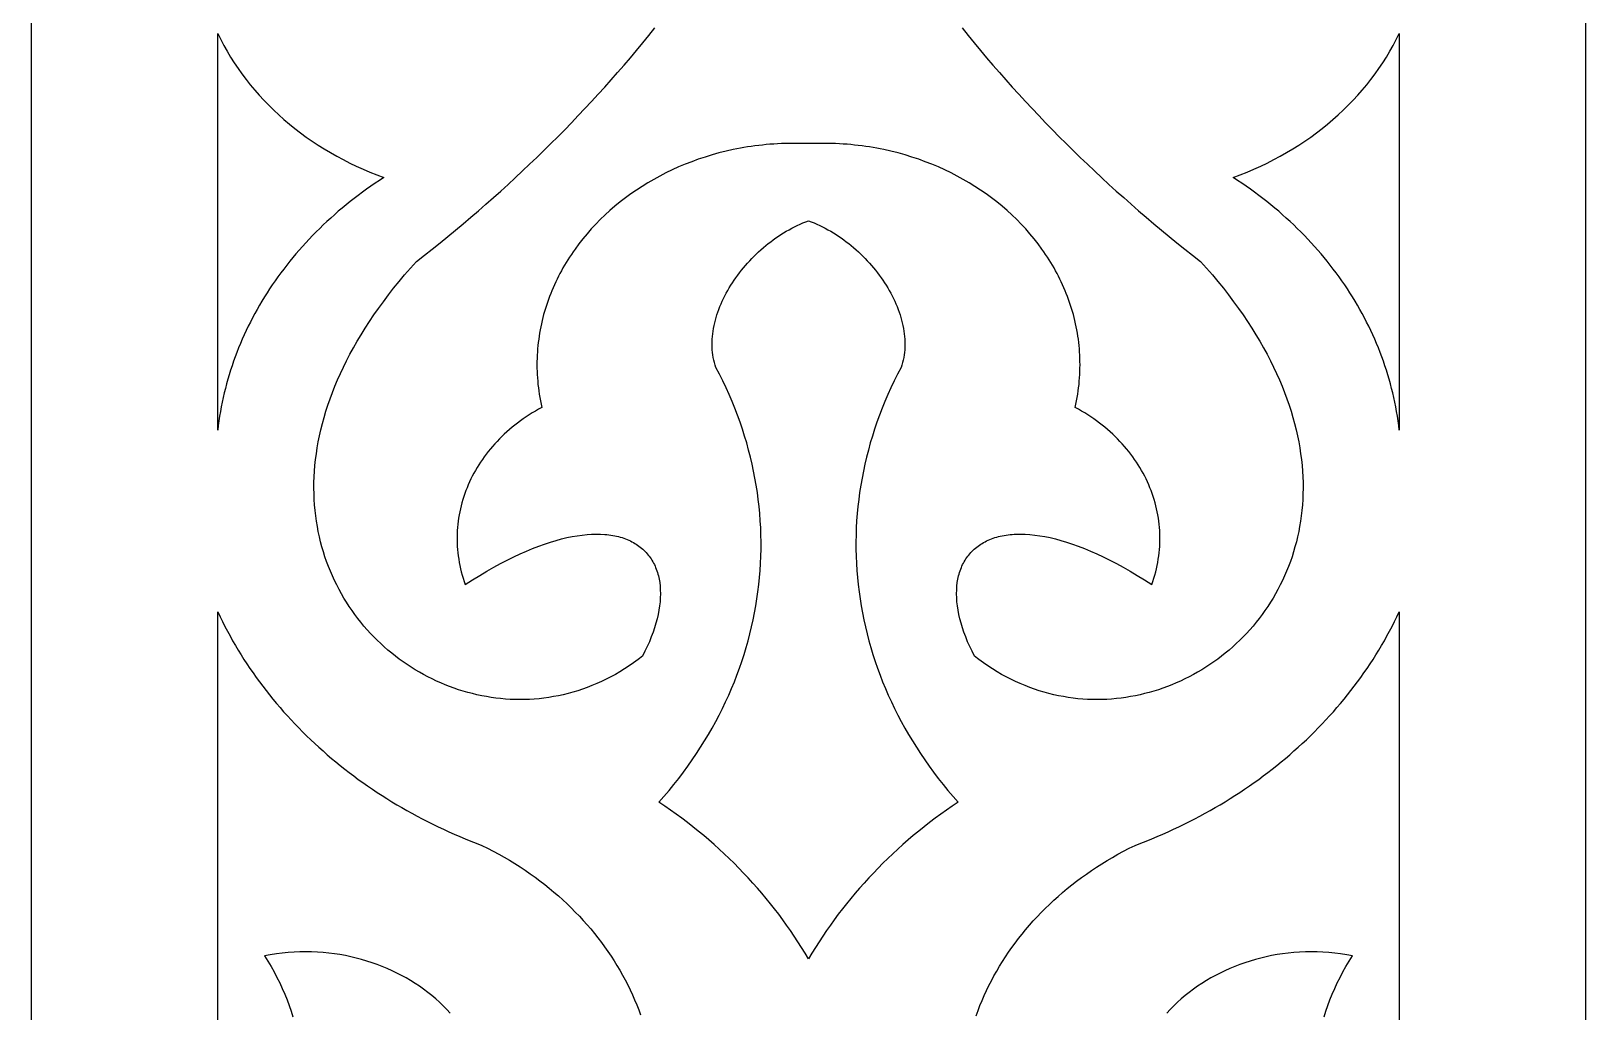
# Model space of a CAD drawing. Extents: x 2404 to 3052, y -2673 to -933.
# Drawn here: x 2801.7 to 3051.7, y -1396.5 to -1238.8 of the extents above; entities that cross this region are included whole.
import ezdxf

# ---------------------------------------------------------------- set-up
doc = ezdxf.new("R2010")
doc.units = 0
doc.layers.add('LAYER_1', color=18, linetype='CONTINUOUS')

msp = doc.modelspace()

# ---------------------------------------------------------------- linework, layer by layer
at = {"layer": 'LAYER_1'}
for points in [[(2801.7, -2653.09), (3051.7, -2653.09), (3051.7, -953.09), (2801.7, -953.09)], [(2831.7, -1239.12), (2832.18, -1240.09), (2832.68, -1241.05), (2833.21, -1242), (2833.77, -1242.93), (2834.36, -1243.85), (2834.97, -1244.76), (2835.6, -1245.65), (2836.26, -1246.53), (2836.94, -1247.39), (2837.65, -1248.24), (2838.38, -1249.07), (2839.13, -1249.88), (2839.91, -1250.68), (2840.7, -1251.46), (2841.52, -1252.23), (2842.36, -1252.98), (2843.23, -1253.71), (2844.11, -1254.42), (2845.01, -1255.12), (2845.93, -1255.79), (2846.88, -1256.45), (2847.84, -1257.09), (2848.82, -1257.7), (2849.82, -1258.3), (2850.84, -1258.88), (2851.87, -1259.43), (2852.92, -1259.97), (2853.99, -1260.48), (2855.08, -1260.97), (2856.18, -1261.44), (2857.3, -1261.89), (2858.43, -1262.31), (2857.72, -1262.77), (2857.02, -1263.23), (2856.33, -1263.71), (2855.65, -1264.19), (2854.97, -1264.67), (2854.3, -1265.17), (2853.64, -1265.67), (2852.99, -1266.18), (2852.35, -1266.69), (2851.72, -1267.21), (2851.09, -1267.74), (2850.48, -1268.28), (2849.87, -1268.82), (2849.27, -1269.37), (2848.68, -1269.92), (2848.1, -1270.48), (2847.53, -1271.05), (2846.96, -1271.62), (2846.41, -1272.2), (2845.86, -1272.78), (2845.33, -1273.37), (2844.8, -1273.96), (2844.28, -1274.56), (2843.77, -1275.17), (2843.28, -1275.78), (2842.79, -1276.4), (2842.31, -1277.02), (2841.84, -1277.65), (2841.38, -1278.28), (2840.92, -1278.92), (2840.48, -1279.56), (2840.05, -1280.2), (2839.63, -1280.86), (2839.22, -1281.51), (2838.82, -1282.17), (2838.42, -1282.84), (2838.04, -1283.51), (2837.67, -1284.18), (2837.31, -1284.86), (2836.95, -1285.54), (2836.61, -1286.23), (2836.28, -1286.92), (2835.96, -1287.61), (2835.65, -1288.31), (2835.35, -1289.01), (2835.06, -1289.71), (2834.78, -1290.42), (2834.51, -1291.13), (2834.25, -1291.85), (2834.01, -1292.57), (2833.77, -1293.29), (2833.54, -1294.01), (2833.33, -1294.74), (2833.13, -1295.47), (2832.93, -1296.21), (2832.75, -1296.94), (2832.58, -1297.68), (2832.42, -1298.42), (2832.27, -1299.17), (2832.13, -1299.92), (2832.01, -1300.66), (2831.89, -1301.42), (2831.79, -1302.17), (2831.7, -1302.92)], [(3021.69, -1302.92), (3021.6, -1302.17), (3021.5, -1301.42), (3021.38, -1300.66), (3021.26, -1299.92), (3021.12, -1299.17), (3020.97, -1298.42), (3020.81, -1297.68), (3020.64, -1296.94), (3020.46, -1296.21), (3020.26, -1295.47), (3020.06, -1294.74), (3019.85, -1294.01), (3019.62, -1293.29), (3019.38, -1292.57), (3019.14, -1291.85), (3018.88, -1291.13), (3018.61, -1290.42), (3018.33, -1289.71), (3018.04, -1289.01), (3017.74, -1288.31), (3017.43, -1287.61), (3017.11, -1286.92), (3016.78, -1286.23), (3016.44, -1285.54), (3016.08, -1284.86), (3015.72, -1284.18), (3015.35, -1283.51), (3014.97, -1282.84), (3014.58, -1282.17), (3014.17, -1281.51), (3013.76, -1280.86), (3013.34, -1280.2), (3012.91, -1279.56), (3012.47, -1278.92), (3012.01, -1278.28), (3011.55, -1277.65), (3011.08, -1277.02), (3010.6, -1276.4), (3010.11, -1275.78), (3009.62, -1275.17), (3009.11, -1274.56), (3008.59, -1273.96), (3008.06, -1273.37), (3007.53, -1272.78), (3006.98, -1272.2), (3006.43, -1271.62), (3005.87, -1271.05), (3005.29, -1270.48), (3004.71, -1269.92), (3004.12, -1269.37), (3003.52, -1268.82), (3002.92, -1268.28), (3002.3, -1267.74), (3001.67, -1267.21), (3001.04, -1266.69), (3000.4, -1266.18), (2999.75, -1265.67), (2999.09, -1265.17), (2998.42, -1264.67), (2997.74, -1264.19), (2997.06, -1263.71), (2996.37, -1263.23), (2995.67, -1262.77), (2994.96, -1262.31), (2996.09, -1261.89), (2997.21, -1261.44), (2998.31, -1260.97), (2999.4, -1260.48), (3000.47, -1259.97), (3001.52, -1259.43), (3002.55, -1258.88), (3003.57, -1258.3), (3004.57, -1257.7), (3005.55, -1257.09), (3006.51, -1256.45), (3007.46, -1255.79), (3008.38, -1255.12), (3009.28, -1254.42), (3010.17, -1253.71), (3011.03, -1252.98), (3011.87, -1252.23), (3012.69, -1251.46), (3013.48, -1250.68), (3014.26, -1249.88), (3015.01, -1249.07), (3015.74, -1248.24), (3016.45, -1247.39), (3017.13, -1246.53), (3017.79, -1245.65), (3018.42, -1244.76), (3019.03, -1243.85), (3019.62, -1242.93), (3020.18, -1242), (3020.71, -1241.05), (3021.21, -1240.09), (3021.69, -1239.12)], [(2926.7, -1269.25), (2927.15, -1269.42), (2927.61, -1269.61), (2928.06, -1269.8), (2928.51, -1270.01), (2928.95, -1270.22), (2929.4, -1270.45), (2929.83, -1270.69), (2930.27, -1270.94), (2930.7, -1271.19), (2931.12, -1271.46), (2931.54, -1271.74), (2931.96, -1272.02), (2932.37, -1272.32), (2932.77, -1272.62), (2933.17, -1272.93), (2933.57, -1273.25), (2933.95, -1273.58), (2934.34, -1273.91), (2934.71, -1274.25), (2935.08, -1274.6), (2935.44, -1274.95), (2935.8, -1275.32), (2936.14, -1275.68), (2936.49, -1276.06), (2936.82, -1276.44), (2937.14, -1276.82), (2937.46, -1277.21), (2937.77, -1277.61), (2938.07, -1278.01), (2938.36, -1278.41), (2938.64, -1278.82), (2938.92, -1279.23), (2939.18, -1279.64), (2939.43, -1280.06), (2939.68, -1280.49), (2939.91, -1280.91), (2940.14, -1281.34), (2940.35, -1281.77), (2940.56, -1282.2), (2940.75, -1282.63), (2940.93, -1283.06), (2941.1, -1283.5), (2941.26, -1283.94), (2941.41, -1284.37), (2941.54, -1284.81), (2941.67, -1285.25), (2941.78, -1285.69), (2941.88, -1286.12), (2941.96, -1286.56), (2942.03, -1287), (2942.09, -1287.43), (2942.14, -1287.86), (2942.17, -1288.3), (2942.19, -1288.73), (2942.2, -1289.15), (2942.19, -1289.58), (2942.16, -1290), (2942.13, -1290.42), (2942.07, -1290.84), (2942.01, -1291.25), (2941.92, -1291.66), (2941.82, -1292.06), (2941.71, -1292.46), (2941.58, -1292.86), (2941.01, -1293.94), (2940.47, -1295.02), (2939.95, -1296.11), (2939.46, -1297.21), (2938.98, -1298.31), (2938.53, -1299.41), (2938.11, -1300.52), (2937.7, -1301.63), (2937.32, -1302.75), (2936.96, -1303.87), (2936.63, -1304.99), (2936.32, -1306.12), (2936.03, -1307.25), (2935.76, -1308.38), (2935.52, -1309.51), (2935.3, -1310.65), (2935.1, -1311.79), (2934.92, -1312.93), (2934.77, -1314.07), (2934.64, -1315.21), (2934.53, -1316.35), (2934.44, -1317.5), (2934.38, -1318.64), (2934.34, -1319.78), (2934.32, -1320.93), (2934.33, -1322.07), (2934.35, -1323.21), (2934.4, -1324.36), (2934.47, -1325.5), (2934.57, -1326.64), (2934.68, -1327.77), (2934.82, -1328.91), (2934.98, -1330.04), (2935.16, -1331.17), (2935.37, -1332.3), (2935.6, -1333.43), (2935.84, -1334.55), (2936.12, -1335.67), (2936.41, -1336.78), (2936.72, -1337.9), (2937.06, -1339), (2937.42, -1340.11), (2937.8, -1341.2), (2938.2, -1342.3), (2938.62, -1343.39), (2939.07, -1344.47), (2939.53, -1345.55), (2940.02, -1346.62), (2940.53, -1347.68), (2941.07, -1348.74), (2941.62, -1349.79), (2942.19, -1350.84), (2942.79, -1351.88), (2943.41, -1352.91), (2944.05, -1353.93), (2944.71, -1354.94), (2945.39, -1355.95), (2946.1, -1356.95), (2946.82, -1357.94), (2947.57, -1358.92), (2948.34, -1359.89), (2949.12, -1360.85), (2949.93, -1361.81), (2950.77, -1362.75), (2949.82, -1363.38), (2948.89, -1364.02), (2947.97, -1364.68), (2947.06, -1365.34), (2946.17, -1366.02), (2945.28, -1366.71), (2944.41, -1367.4), (2943.55, -1368.11), (2942.71, -1368.83), (2941.87, -1369.56), (2941.05, -1370.3), (2940.24, -1371.05), (2939.44, -1371.81), (2938.65, -1372.58), (2937.88, -1373.36), (2937.12, -1374.14), (2936.37, -1374.94), (2935.63, -1375.75), (2934.91, -1376.57), (2934.2, -1377.39), (2933.5, -1378.23), (2932.82, -1379.07), (2932.15, -1379.92), (2931.49, -1380.78), (2930.84, -1381.65), (2930.21, -1382.53), (2929.59, -1383.41), (2928.98, -1384.31), (2928.39, -1385.21), (2927.81, -1386.12), (2927.25, -1387.03), (2926.7, -1387.96), (2926.14, -1387.03), (2925.58, -1386.12), (2925, -1385.21), (2924.41, -1384.31), (2923.8, -1383.41), (2923.18, -1382.53), (2922.55, -1381.65), (2921.9, -1380.78), (2921.24, -1379.92), (2920.57, -1379.07), (2919.89, -1378.23), (2919.19, -1377.39), (2918.48, -1376.57), (2917.76, -1375.75), (2917.02, -1374.94), (2916.27, -1374.14), (2915.51, -1373.36), (2914.74, -1372.58), (2913.95, -1371.81), (2913.15, -1371.05), (2912.34, -1370.3), (2911.52, -1369.56), (2910.68, -1368.83), (2909.84, -1368.11), (2908.98, -1367.4), (2908.11, -1366.71), (2907.22, -1366.02), (2906.33, -1365.34), (2905.42, -1364.68), (2904.5, -1364.02), (2903.57, -1363.38), (2902.63, -1362.75), (2903.46, -1361.81), (2904.27, -1360.85), (2905.06, -1359.89), (2905.82, -1358.92), (2906.57, -1357.94), (2907.29, -1356.95), (2908, -1355.95), (2908.68, -1354.94), (2909.34, -1353.93), (2909.98, -1352.91), (2910.6, -1351.88), (2911.2, -1350.84), (2911.77, -1349.79), (2912.32, -1348.74), (2912.86, -1347.68), (2913.37, -1346.62), (2913.86, -1345.55), (2914.32, -1344.47), (2914.77, -1343.39), (2915.19, -1342.3), (2915.59, -1341.2), (2915.97, -1340.11), (2916.33, -1339), (2916.67, -1337.9), (2916.98, -1336.78), (2917.28, -1335.67), (2917.55, -1334.55), (2917.79, -1333.43), (2918.02, -1332.3), (2918.23, -1331.17), (2918.41, -1330.04), (2918.57, -1328.91), (2918.71, -1327.77), (2918.82, -1326.64), (2918.92, -1325.5), (2918.99, -1324.36), (2919.04, -1323.21), (2919.06, -1322.07), (2919.07, -1320.93), (2919.05, -1319.78), (2919.01, -1318.64), (2918.95, -1317.5), (2918.86, -1316.35), (2918.75, -1315.21), (2918.62, -1314.07), (2918.47, -1312.93), (2918.29, -1311.79), (2918.09, -1310.65), (2917.87, -1309.51), (2917.63, -1308.38), (2917.36, -1307.25), (2917.07, -1306.12), (2916.76, -1304.99), (2916.43, -1303.87), (2916.07, -1302.75), (2915.69, -1301.63), (2915.28, -1300.52), (2914.86, -1299.41), (2914.41, -1298.31), (2913.93, -1297.21), (2913.44, -1296.11), (2912.92, -1295.02), (2912.38, -1293.94), (2911.81, -1292.86), (2911.68, -1292.46), (2911.57, -1292.06), (2911.47, -1291.66), (2911.38, -1291.25), (2911.32, -1290.84), (2911.26, -1290.42), (2911.23, -1290), (2911.2, -1289.58), (2911.19, -1289.15), (2911.2, -1288.73), (2911.22, -1288.3), (2911.25, -1287.86), (2911.3, -1287.43), (2911.36, -1287), (2911.43, -1286.56), (2911.51, -1286.12), (2911.61, -1285.69), (2911.72, -1285.25), (2911.85, -1284.81), (2911.98, -1284.37), (2912.13, -1283.94), (2912.29, -1283.5), (2912.46, -1283.06), (2912.64, -1282.63), (2912.83, -1282.2), (2913.04, -1281.77), (2913.25, -1281.34), (2913.48, -1280.91), (2913.71, -1280.49), (2913.96, -1280.06), (2914.21, -1279.64), (2914.48, -1279.23), (2914.75, -1278.82), (2915.03, -1278.41), (2915.32, -1278.01), (2915.62, -1277.61), (2915.93, -1277.21), (2916.25, -1276.82), (2916.57, -1276.44), (2916.91, -1276.06), (2917.25, -1275.68), (2917.59, -1275.32), (2917.95, -1274.95), (2918.31, -1274.6), (2918.68, -1274.25), (2919.05, -1273.91), (2919.44, -1273.58), (2919.82, -1273.25), (2920.22, -1272.93), (2920.62, -1272.62), (2921.02, -1272.32), (2921.43, -1272.02), (2921.85, -1271.74), (2922.27, -1271.46), (2922.69, -1271.19), (2923.12, -1270.94), (2923.56, -1270.69), (2924, -1270.45), (2924.44, -1270.22), (2924.88, -1270.01), (2925.33, -1269.8), (2925.78, -1269.61), (2926.24, -1269.42)]]:
    msp.add_lwpolyline(points, close=True, dxfattribs=at)
for points in [[(2951.38, -1238.26), (2952.36, -1239.47), (2953.34, -1240.67), (2954.34, -1241.86), (2955.34, -1243.05), (2956.36, -1244.24), (2957.38, -1245.41), (2958.41, -1246.59), (2959.46, -1247.75), (2960.51, -1248.91), (2961.57, -1250.06), (2962.64, -1251.21), (2963.72, -1252.35), (2964.81, -1253.49), (2965.91, -1254.61), (2967.01, -1255.74), (2968.13, -1256.85), (2969.25, -1257.96), (2970.39, -1259.06), (2971.53, -1260.16), (2972.68, -1261.25), (2973.84, -1262.33), (2975.01, -1263.41), (2976.19, -1264.48), (2977.38, -1265.54), (2978.57, -1266.6), (2979.78, -1267.65), (2980.99, -1268.69), (2982.21, -1269.73), (2983.44, -1270.76), (2984.68, -1271.78), (2985.93, -1272.8), (2987.18, -1273.8), (2988.45, -1274.8), (2989.72, -1275.8), (2990.69, -1276.88), (2991.63, -1277.96), (2992.53, -1279.04), (2993.4, -1280.12), (2994.24, -1281.19), (2995.05, -1282.27), (2995.83, -1283.34), (2996.58, -1284.4), (2997.3, -1285.46), (2997.98, -1286.52), (2998.64, -1287.58), (2999.27, -1288.63), (2999.86, -1289.68), (3000.43, -1290.72), (3000.97, -1291.76), (3001.48, -1292.79), (3001.97, -1293.82), (3002.42, -1294.85), (3002.85, -1295.87), (3003.25, -1296.88), (3003.62, -1297.89), (3003.97, -1298.89), (3004.29, -1299.89), (3004.59, -1300.88), (3004.86, -1301.87), (3005.1, -1302.85), (3005.32, -1303.82), (3005.51, -1304.79), (3005.68, -1305.75), (3005.83, -1306.71), (3005.95, -1307.65), (3006.05, -1308.59), (3006.13, -1309.52), (3006.18, -1310.45), (3006.21, -1311.36), (3006.22, -1312.27), (3006.2, -1313.17), (3006.17, -1314.07), (3006.11, -1314.95), (3006.03, -1315.83), (3005.93, -1316.69), (3005.81, -1317.55), (3005.67, -1318.4), (3005.52, -1319.24), (3005.34, -1320.07), (3005.14, -1320.89), (3004.92, -1321.7), (3004.69, -1322.5), (3004.44, -1323.29), (3004.17, -1324.07), (3003.88, -1324.84), (3003.57, -1325.6), (3003.25, -1326.35), (3002.91, -1327.09), (3002.55, -1327.81), (3002.18, -1328.53), (3001.8, -1329.23), (3001.39, -1329.92), (3000.97, -1330.6), (3000.54, -1331.27), (3000.09, -1331.93), (2999.63, -1332.57), (2999.16, -1333.2), (2998.67, -1333.82), (2998.17, -1334.43), (2997.65, -1335.02), (2997.13, -1335.6), (2996.59, -1336.16), (2996.03, -1336.72), (2995.47, -1337.25), (2994.9, -1337.78), (2994.31, -1338.29), (2993.71, -1338.79), (2993.11, -1339.27), (2992.49, -1339.74), (2991.86, -1340.19), (2991.22, -1340.63), (2990.58, -1341.05), (2989.92, -1341.46), (2989.26, -1341.85), (2988.59, -1342.23), (2987.91, -1342.59), (2987.22, -1342.94), (2986.53, -1343.27), (2985.83, -1343.58), (2985.12, -1343.88), (2984.4, -1344.16), (2983.68, -1344.42), (2982.96, -1344.67), (2982.22, -1344.9), (2981.49, -1345.11), (2980.74, -1345.3), (2980, -1345.48), (2979.25, -1345.64), (2978.49, -1345.78), (2977.73, -1345.91), (2976.97, -1346.01), (2976.2, -1346.1), (2975.44, -1346.17), (2974.67, -1346.22), (2973.89, -1346.25), (2973.12, -1346.26), (2972.34, -1346.25), (2971.57, -1346.22), (2970.79, -1346.17), (2970.01, -1346.11), (2969.23, -1346.02), (2968.46, -1345.91), (2967.68, -1345.78), (2966.9, -1345.64), (2966.13, -1345.47), (2965.35, -1345.28), (2964.58, -1345.07), (2963.81, -1344.84), (2963.04, -1344.58), (2962.27, -1344.31), (2961.51, -1344.01), (2960.75, -1343.69), (2959.99, -1343.35), (2959.24, -1342.99), (2958.49, -1342.61), (2957.75, -1342.2), (2957.01, -1341.77), (2956.27, -1341.32), (2955.54, -1340.84), (2954.82, -1340.34), (2954.1, -1339.82), (2953.39, -1339.28), (2952.99, -1338.49), (2952.62, -1337.71), (2952.28, -1336.94), (2951.97, -1336.18), (2951.69, -1335.43), (2951.44, -1334.7), (2951.22, -1333.97), (2951.03, -1333.26), (2950.87, -1332.55), (2950.74, -1331.86), (2950.64, -1331.19), (2950.57, -1330.53), (2950.52, -1329.88), (2950.5, -1329.25), (2950.52, -1328.63), (2950.56, -1328.03), (2950.62, -1327.45), (2950.67, -1327.16), (2950.72, -1326.88), (2950.78, -1326.6), (2950.84, -1326.33), (2950.91, -1326.06), (2950.99, -1325.8), (2951.08, -1325.54), (2951.17, -1325.28), (2951.27, -1325.03), (2951.37, -1324.79), (2951.48, -1324.55), (2951.6, -1324.31), (2951.73, -1324.08), (2951.86, -1323.86), (2952, -1323.64), (2952.14, -1323.42), (2952.3, -1323.21), (2952.45, -1323.01), (2952.62, -1322.81), (2952.79, -1322.61), (2952.97, -1322.43), (2953.15, -1322.24), (2953.34, -1322.07), (2953.54, -1321.9), (2953.74, -1321.73), (2953.95, -1321.57), (2954.17, -1321.42), (2954.39, -1321.27), (2954.62, -1321.13), (2954.86, -1320.99), (2955.1, -1320.86), (2955.34, -1320.74), (2955.6, -1320.62), (2955.86, -1320.51), (2956.12, -1320.4), (2956.4, -1320.31), (2956.67, -1320.21), (2956.96, -1320.13), (2957.25, -1320.05), (2957.54, -1319.98), (2957.85, -1319.91), (2958.16, -1319.85), (2958.47, -1319.8), (2958.79, -1319.76), (2959.12, -1319.72), (2959.45, -1319.69), (2959.79, -1319.67), (2960.13, -1319.65), (2960.83, -1319.64), (2961.56, -1319.66), (2962.31, -1319.71), (2963.09, -1319.79), (2963.88, -1319.9), (2964.7, -1320.04), (2965.54, -1320.21), (2966.41, -1320.42), (2967.29, -1320.66), (2968.2, -1320.93), (2969.13, -1321.24), (2970.08, -1321.58), (2971.05, -1321.96), (2972.04, -1322.37), (2973.05, -1322.82), (2974.09, -1323.3), (2975.14, -1323.82), (2976.21, -1324.38), (2977.31, -1324.98), (2978.42, -1325.61), (2979.55, -1326.29), (2980.71, -1327), (2981.88, -1327.75), (2982.06, -1327.25), (2982.22, -1326.74), (2982.38, -1326.23), (2982.52, -1325.72), (2982.64, -1325.21), (2982.76, -1324.7), (2982.86, -1324.19), (2982.94, -1323.68), (2983.02, -1323.16), (2983.08, -1322.65), (2983.13, -1322.14), (2983.17, -1321.63), (2983.2, -1321.12), (2983.21, -1320.61), (2983.21, -1320.1), (2983.2, -1319.59), (2983.17, -1319.08), (2983.14, -1318.58), (2983.09, -1318.07), (2983.03, -1317.57), (2982.96, -1317.07), (2982.88, -1316.57), (2982.78, -1316.07), (2982.67, -1315.57), (2982.56, -1315.08), (2982.43, -1314.59), (2982.28, -1314.1), (2982.13, -1313.61), (2981.97, -1313.13), (2981.79, -1312.65), (2981.6, -1312.18), (2981.41, -1311.7), (2981.2, -1311.23), (2980.98, -1310.77), (2980.75, -1310.31), (2980.5, -1309.85), (2980.25, -1309.4), (2979.99, -1308.95), (2979.71, -1308.5), (2979.43, -1308.06), (2979.13, -1307.63), (2978.83, -1307.2), (2978.51, -1306.77), (2978.18, -1306.35), (2977.85, -1305.94), (2977.5, -1305.53), (2977.14, -1305.12), (2976.78, -1304.73), (2976.4, -1304.34), (2976.01, -1303.95), (2975.61, -1303.57), (2975.21, -1303.2), (2974.79, -1302.83), (2974.36, -1302.47), (2973.93, -1302.12), (2973.48, -1301.78), (2973.02, -1301.44), (2972.56, -1301.11), (2972.09, -1300.79), (2971.6, -1300.47), (2971.11, -1300.16), (2970.61, -1299.86), (2970.1, -1299.57), (2969.58, -1299.29), (2969.69, -1298.76), (2969.8, -1298.22), (2969.9, -1297.69), (2969.98, -1297.16), (2970.06, -1296.63), (2970.13, -1296.1), (2970.19, -1295.57), (2970.24, -1295.04), (2970.28, -1294.52), (2970.31, -1293.99), (2970.34, -1293.47), (2970.35, -1292.95), (2970.36, -1292.43), (2970.35, -1291.91), (2970.34, -1291.39), (2970.32, -1290.87), (2970.29, -1290.36), (2970.25, -1289.85), (2970.2, -1289.33), (2970.15, -1288.83), (2970.09, -1288.32), (2970.01, -1287.81), (2969.93, -1287.31), (2969.84, -1286.81), (2969.75, -1286.31), (2969.64, -1285.81), (2969.53, -1285.31), (2969.41, -1284.82), (2969.28, -1284.33), (2969.14, -1283.84), (2968.99, -1283.36), (2968.84, -1282.87), (2968.68, -1282.39), (2968.51, -1281.91), (2968.34, -1281.44), (2968.15, -1280.97), (2967.96, -1280.5), (2967.76, -1280.03), (2967.56, -1279.56), (2967.34, -1279.1), (2967.12, -1278.64), (2966.89, -1278.19), (2966.66, -1277.74), (2966.42, -1277.29), (2966.17, -1276.84), (2965.91, -1276.4), (2965.65, -1275.96), (2965.38, -1275.52), (2965.1, -1275.09), (2964.82, -1274.66), (2964.53, -1274.24), (2964.23, -1273.82), (2963.62, -1272.99), (2962.98, -1272.17), (2962.31, -1271.37), (2961.62, -1270.58), (2960.91, -1269.82), (2960.17, -1269.07), (2959.41, -1268.33), (2958.62, -1267.62), (2957.82, -1266.92), (2956.99, -1266.24), (2956.14, -1265.58), (2955.27, -1264.95), (2954.37, -1264.33), (2953.46, -1263.73), (2952.53, -1263.16), (2951.57, -1262.6), (2950.6, -1262.07), (2949.61, -1261.56), (2948.61, -1261.08), (2947.58, -1260.61), (2946.54, -1260.18), (2945.48, -1259.76), (2944.41, -1259.37), (2943.32, -1259.01), (2942.22, -1258.67), (2941.1, -1258.36), (2939.96, -1258.08), (2938.82, -1257.82), (2938.24, -1257.7), (2937.66, -1257.59), (2937.07, -1257.49), (2936.48, -1257.39), (2935.89, -1257.3), (2935.3, -1257.22), (2934.7, -1257.14), (2934.1, -1257.08), (2933.5, -1257.02), (2932.89, -1256.96), (2932.28, -1256.92), (2931.67, -1256.88), (2931.06, -1256.85), (2930.44, -1256.83), (2929.82, -1256.81), (2929.2, -1256.81), (2928.58, -1256.81), (2927.95, -1256.82), (2927.33, -1256.83), (2926.7, -1256.86), (2926.07, -1256.83), (2925.44, -1256.82), (2924.81, -1256.81), (2924.19, -1256.81), (2923.57, -1256.81), (2922.95, -1256.83), (2922.33, -1256.85), (2921.72, -1256.88), (2921.11, -1256.92), (2920.5, -1256.96), (2919.89, -1257.02), (2919.29, -1257.08), (2918.69, -1257.14), (2918.09, -1257.22), (2917.5, -1257.3), (2916.91, -1257.39), (2916.32, -1257.49), (2915.74, -1257.59), (2914.57, -1257.82), (2913.43, -1258.08), (2912.29, -1258.36), (2911.18, -1258.67), (2910.07, -1259.01), (2908.98, -1259.37), (2907.91, -1259.76), (2906.85, -1260.18), (2905.81, -1260.61), (2904.78, -1261.08), (2903.78, -1261.56), (2902.79, -1262.07), (2901.82, -1262.6), (2900.86, -1263.16), (2899.93, -1263.73), (2899.02, -1264.33), (2898.13, -1264.95), (2897.25, -1265.58), (2896.4, -1266.24), (2895.57, -1266.92), (2894.77, -1267.62), (2893.98, -1268.33), (2893.22, -1269.07), (2892.48, -1269.82), (2891.77, -1270.58), (2891.08, -1271.37), (2890.41, -1272.17), (2889.77, -1272.99), (2889.16, -1273.82), (2888.86, -1274.24), (2888.57, -1274.66), (2888.29, -1275.09), (2888.01, -1275.52), (2887.74, -1275.96), (2887.48, -1276.4), (2887.22, -1276.84), (2886.97, -1277.29), (2886.73, -1277.74), (2886.5, -1278.19), (2886.27, -1278.64), (2886.05, -1279.1), (2885.84, -1279.56), (2885.63, -1280.03), (2885.43, -1280.5), (2885.24, -1280.97), (2885.06, -1281.44), (2884.88, -1281.91), (2884.71, -1282.39), (2884.55, -1282.87), (2884.4, -1283.36), (2884.25, -1283.84), (2884.11, -1284.33), (2883.98, -1284.82), (2883.86, -1285.31), (2883.75, -1285.81), (2883.64, -1286.31), (2883.55, -1286.81), (2883.46, -1287.31), (2883.38, -1287.81), (2883.31, -1288.32), (2883.24, -1288.83), (2883.19, -1289.33), (2883.14, -1289.85), (2883.1, -1290.36), (2883.07, -1290.87), (2883.05, -1291.39), (2883.04, -1291.91), (2883.03, -1292.43), (2883.04, -1292.95), (2883.05, -1293.47), (2883.08, -1293.99), (2883.11, -1294.52), (2883.15, -1295.04), (2883.2, -1295.57), (2883.26, -1296.1), (2883.33, -1296.63), (2883.41, -1297.16), (2883.49, -1297.69), (2883.59, -1298.22), (2883.7, -1298.76), (2883.81, -1299.29), (2883.29, -1299.57), (2882.78, -1299.86), (2882.28, -1300.16), (2881.79, -1300.47), (2881.31, -1300.79), (2880.83, -1301.11), (2880.37, -1301.44), (2879.91, -1301.78), (2879.46, -1302.12), (2879.03, -1302.47), (2878.6, -1302.83), (2878.18, -1303.2), (2877.78, -1303.57), (2877.38, -1303.95), (2876.99, -1304.34), (2876.62, -1304.73), (2876.25, -1305.12), (2875.89, -1305.53), (2875.54, -1305.94), (2875.21, -1306.35), (2874.88, -1306.77), (2874.56, -1307.2), (2874.26, -1307.63), (2873.96, -1308.06), (2873.68, -1308.5), (2873.4, -1308.95), (2873.14, -1309.4), (2872.89, -1309.85), (2872.64, -1310.31), (2872.41, -1310.77), (2872.19, -1311.23), (2871.98, -1311.7), (2871.79, -1312.18), (2871.6, -1312.65), (2871.42, -1313.13), (2871.26, -1313.61), (2871.11, -1314.1), (2870.96, -1314.59), (2870.83, -1315.08), (2870.72, -1315.57), (2870.61, -1316.07), (2870.51, -1316.57), (2870.43, -1317.07), (2870.36, -1317.57), (2870.3, -1318.07), (2870.25, -1318.58), (2870.22, -1319.08), (2870.19, -1319.59), (2870.18, -1320.1), (2870.18, -1320.61), (2870.19, -1321.12), (2870.22, -1321.63), (2870.26, -1322.14), (2870.31, -1322.65), (2870.37, -1323.16), (2870.45, -1323.68), (2870.53, -1324.19), (2870.63, -1324.7), (2870.75, -1325.21), (2870.87, -1325.72), (2871.01, -1326.23), (2871.17, -1326.74), (2871.33, -1327.25), (2871.51, -1327.75), (2872.68, -1327), (2873.84, -1326.29), (2874.97, -1325.61), (2876.08, -1324.98), (2877.18, -1324.38), (2878.25, -1323.82), (2879.3, -1323.3), (2880.34, -1322.82), (2881.35, -1322.37), (2882.34, -1321.96), (2883.31, -1321.58), (2884.26, -1321.24), (2885.19, -1320.93), (2886.1, -1320.66), (2886.98, -1320.42), (2887.85, -1320.21), (2888.69, -1320.04), (2889.51, -1319.9), (2890.3, -1319.79), (2891.08, -1319.71), (2891.83, -1319.66), (2892.56, -1319.64), (2893.26, -1319.65), (2893.94, -1319.69), (2894.27, -1319.72), (2894.6, -1319.76), (2894.92, -1319.8), (2895.24, -1319.85), (2895.54, -1319.91), (2895.85, -1319.98), (2896.14, -1320.05), (2896.43, -1320.13), (2896.72, -1320.21), (2896.99, -1320.31), (2897.27, -1320.4), (2897.53, -1320.51), (2897.79, -1320.62), (2898.05, -1320.74), (2898.29, -1320.86), (2898.53, -1320.99), (2898.77, -1321.13), (2899, -1321.27), (2899.22, -1321.42), (2899.44, -1321.57), (2899.65, -1321.73), (2899.85, -1321.9), (2900.05, -1322.07), (2900.24, -1322.24), (2900.42, -1322.43), (2900.6, -1322.61), (2900.77, -1322.81), (2900.94, -1323.01), (2901.09, -1323.21), (2901.25, -1323.42), (2901.39, -1323.64), (2901.53, -1323.86), (2901.66, -1324.08), (2901.79, -1324.31), (2901.91, -1324.55), (2902.02, -1324.79), (2902.12, -1325.03), (2902.22, -1325.28), (2902.31, -1325.54), (2902.4, -1325.8), (2902.48, -1326.06), (2902.55, -1326.33), (2902.61, -1326.6), (2902.67, -1326.88), (2902.72, -1327.16), (2902.77, -1327.45), (2902.83, -1328.03), (2902.87, -1328.63), (2902.89, -1329.25), (2902.87, -1329.88), (2902.82, -1330.53), (2902.75, -1331.19), (2902.65, -1331.86), (2902.52, -1332.55), (2902.36, -1333.26), (2902.17, -1333.97), (2901.95, -1334.7), (2901.7, -1335.43), (2901.42, -1336.18), (2901.11, -1336.94), (2900.77, -1337.71), (2900.4, -1338.49), (2900, -1339.28), (2899.29, -1339.82), (2898.57, -1340.34), (2897.85, -1340.84), (2897.12, -1341.32), (2896.38, -1341.77), (2895.65, -1342.2), (2894.9, -1342.61), (2894.15, -1342.99), (2893.4, -1343.35), (2892.64, -1343.69), (2891.88, -1344.01), (2891.12, -1344.31), (2890.35, -1344.58), (2889.58, -1344.84), (2888.81, -1345.07), (2888.04, -1345.28), (2887.26, -1345.47), (2886.49, -1345.64), (2885.71, -1345.78), (2884.93, -1345.91), (2884.16, -1346.02), (2883.38, -1346.11), (2882.6, -1346.17), (2881.82, -1346.22), (2881.05, -1346.25), (2880.27, -1346.26), (2879.5, -1346.25), (2878.72, -1346.22), (2877.95, -1346.17), (2877.19, -1346.1), (2876.42, -1346.01), (2875.66, -1345.91), (2874.9, -1345.78), (2874.15, -1345.64), (2873.39, -1345.48), (2872.65, -1345.3), (2871.91, -1345.11), (2871.17, -1344.9), (2870.44, -1344.67), (2869.71, -1344.42), (2868.99, -1344.16), (2868.27, -1343.88), (2867.56, -1343.58), (2866.86, -1343.27), (2866.17, -1342.94), (2865.48, -1342.59), (2864.8, -1342.23), (2864.13, -1341.85), (2863.47, -1341.46), (2862.81, -1341.05), (2862.17, -1340.63), (2861.53, -1340.19), (2860.9, -1339.74), (2860.28, -1339.27), (2859.68, -1338.79), (2859.08, -1338.29), (2858.49, -1337.78), (2857.92, -1337.25), (2857.36, -1336.72), (2856.8, -1336.16), (2856.27, -1335.6), (2855.74, -1335.02), (2855.22, -1334.43), (2854.72, -1333.82), (2854.23, -1333.2), (2853.76, -1332.57), (2853.3, -1331.93), (2852.85, -1331.27), (2852.42, -1330.6), (2852, -1329.92), (2851.6, -1329.23), (2851.21, -1328.53), (2850.84, -1327.81), (2850.48, -1327.09), (2850.14, -1326.35), (2849.82, -1325.6), (2849.51, -1324.84), (2849.22, -1324.07), (2848.95, -1323.29), (2848.7, -1322.5), (2848.47, -1321.7), (2848.25, -1320.89), (2848.05, -1320.07), (2847.87, -1319.24), (2847.72, -1318.4), (2847.58, -1317.55), (2847.46, -1316.69), (2847.36, -1315.83), (2847.28, -1314.95), (2847.22, -1314.07), (2847.19, -1313.17), (2847.17, -1312.27), (2847.18, -1311.36), (2847.21, -1310.45), (2847.27, -1309.52), (2847.34, -1308.59), (2847.44, -1307.65), (2847.56, -1306.71), (2847.71, -1305.75), (2847.88, -1304.79), (2848.07, -1303.82), (2848.29, -1302.85), (2848.53, -1301.87), (2848.8, -1300.88), (2849.1, -1299.89), (2849.42, -1298.89), (2849.77, -1297.89), (2850.14, -1296.88), (2850.54, -1295.87), (2850.97, -1294.85), (2851.42, -1293.82), (2851.91, -1292.79), (2852.42, -1291.76), (2852.96, -1290.72), (2853.53, -1289.68), (2854.12, -1288.63), (2854.75, -1287.58), (2855.41, -1286.52), (2856.09, -1285.46), (2856.81, -1284.4), (2857.56, -1283.34), (2858.34, -1282.27), (2859.15, -1281.19), (2859.99, -1280.12), (2860.86, -1279.04), (2861.76, -1277.96), (2862.7, -1276.88), (2863.67, -1275.8), (2864.94, -1274.8), (2866.21, -1273.8), (2867.46, -1272.8), (2868.71, -1271.78), (2869.95, -1270.76), (2871.18, -1269.73), (2872.4, -1268.69), (2873.62, -1267.65), (2874.82, -1266.6), (2876.02, -1265.54), (2877.2, -1264.48), (2878.38, -1263.41), (2879.55, -1262.33), (2880.71, -1261.25), (2881.86, -1260.16), (2883, -1259.06), (2884.14, -1257.96), (2885.26, -1256.85), (2886.38, -1255.74), (2887.49, -1254.61), (2888.58, -1253.49), (2889.67, -1252.35), (2890.75, -1251.21), (2891.82, -1250.06), (2892.88, -1248.91), (2893.93, -1247.75), (2894.98, -1246.59), (2896.01, -1245.41), (2897.03, -1244.24), (2898.05, -1243.05), (2899.05, -1241.86), (2900.05, -1240.67), (2901.03, -1239.47), (2902.01, -1238.26)], [(2831.7, -1416.7), (2831.7, -1332.14), (2832.07, -1332.92), (2832.46, -1333.71), (2832.85, -1334.48), (2833.26, -1335.26), (2833.68, -1336.02), (2834.1, -1336.78), (2834.54, -1337.54), (2834.99, -1338.29), (2835.45, -1339.04), (2835.92, -1339.78), (2836.4, -1340.51), (2836.88, -1341.24), (2837.38, -1341.96), (2837.89, -1342.68), (2838.41, -1343.39), (2838.94, -1344.09), (2839.47, -1344.79), (2840.02, -1345.49), (2840.58, -1346.17), (2841.14, -1346.86), (2841.72, -1347.53), (2842.3, -1348.2), (2842.9, -1348.86), (2843.5, -1349.52), (2844.11, -1350.17), (2844.73, -1350.81), (2845.36, -1351.44), (2846, -1352.07), (2846.65, -1352.7), (2847.3, -1353.31), (2847.97, -1353.92), (2848.64, -1354.52), (2849.32, -1355.12), (2850.01, -1355.7), (2850.71, -1356.28), (2851.41, -1356.86), (2852.13, -1357.42), (2852.85, -1357.98), (2853.58, -1358.53), (2854.31, -1359.08), (2855.06, -1359.61), (2855.81, -1360.14), (2856.57, -1360.66), (2857.34, -1361.17), (2858.12, -1361.68), (2858.9, -1362.18), (2859.69, -1362.67), (2860.49, -1363.15), (2861.3, -1363.62), (2862.11, -1364.08), (2862.93, -1364.54), (2863.75, -1364.99), (2864.59, -1365.43), (2865.43, -1365.86), (2866.27, -1366.28), (2867.13, -1366.7), (2867.99, -1367.1), (2868.85, -1367.5), (2869.73, -1367.89), (2870.61, -1368.27), (2871.49, -1368.64), (2872.38, -1369), (2873.28, -1369.35), (2874.19, -1369.69), (2875.1, -1370.15), (2876.01, -1370.62), (2876.9, -1371.1), (2877.77, -1371.59), (2878.64, -1372.1), (2879.48, -1372.62), (2880.32, -1373.15), (2881.14, -1373.7), (2881.94, -1374.25), (2882.74, -1374.82), (2883.51, -1375.4), (2884.28, -1375.99), (2885.02, -1376.59), (2885.76, -1377.2), (2886.48, -1377.82), (2887.18, -1378.45), (2887.87, -1379.09), (2888.55, -1379.75), (2889.2, -1380.41), (2889.85, -1381.08), (2890.48, -1381.76), (2891.09, -1382.45), (2891.69, -1383.14), (2892.27, -1383.85), (2892.84, -1384.56), (2893.39, -1385.29), (2893.92, -1386.02), (2894.44, -1386.75), (2894.95, -1387.5), (2895.43, -1388.25), (2895.9, -1389.01), (2896.36, -1389.78), (2896.8, -1390.55), (2897.22, -1391.33), (2897.62, -1392.12), (2898.01, -1392.91), (2898.38, -1393.71), (2898.74, -1394.52), (2899.08, -1395.32), (2899.4, -1396.14), (2899.7, -1396.96)], [(2953.65, -1397.08), (2953.95, -1396.26), (2954.26, -1395.45), (2954.6, -1394.64), (2954.95, -1393.84), (2955.32, -1393.04), (2955.7, -1392.24), (2956.11, -1391.46), (2956.52, -1390.68), (2956.96, -1389.9), (2957.41, -1389.13), (2957.88, -1388.37), (2958.36, -1387.62), (2958.86, -1386.87), (2959.38, -1386.13), (2959.91, -1385.4), (2960.46, -1384.67), (2961.03, -1383.95), (2961.61, -1383.25), (2962.21, -1382.54), (2962.82, -1381.85), (2963.45, -1381.17), (2964.09, -1380.5), (2964.75, -1379.83), (2965.43, -1379.18), (2966.12, -1378.53), (2966.82, -1377.89), (2967.54, -1377.27), (2968.28, -1376.65), (2969.03, -1376.05), (2969.8, -1375.45), (2970.58, -1374.87), (2971.38, -1374.3), (2972.19, -1373.74), (2973.01, -1373.19), (2973.85, -1372.65), (2974.71, -1372.13), (2975.58, -1371.62), (2976.46, -1371.12), (2977.36, -1370.63), (2978.28, -1370.15), (2979.2, -1369.69), (2980.11, -1369.35), (2981.01, -1369), (2981.9, -1368.64), (2982.78, -1368.27), (2983.66, -1367.89), (2984.54, -1367.5), (2985.4, -1367.1), (2986.26, -1366.7), (2987.12, -1366.28), (2987.96, -1365.86), (2988.8, -1365.43), (2989.64, -1364.99), (2990.46, -1364.54), (2991.28, -1364.08), (2992.09, -1363.62), (2992.9, -1363.15), (2993.7, -1362.67), (2994.49, -1362.18), (2995.27, -1361.68), (2996.05, -1361.17), (2996.82, -1360.66), (2997.58, -1360.14), (2998.33, -1359.61), (2999.08, -1359.08), (2999.81, -1358.53), (3000.54, -1357.98), (3001.27, -1357.42), (3001.98, -1356.86), (3002.68, -1356.28), (3003.38, -1355.7), (3004.07, -1355.12), (3004.75, -1354.52), (3005.43, -1353.92), (3006.09, -1353.31), (3006.75, -1352.7), (3007.39, -1352.07), (3008.03, -1351.44), (3008.66, -1350.81), (3009.28, -1350.17), (3009.89, -1349.52), (3010.49, -1348.86), (3011.09, -1348.2), (3011.67, -1347.53), (3012.25, -1346.86), (3012.81, -1346.17), (3013.37, -1345.49), (3013.92, -1344.79), (3014.45, -1344.09), (3014.98, -1343.39), (3015.5, -1342.68), (3016.01, -1341.96), (3016.51, -1341.24), (3017, -1340.51), (3017.47, -1339.78), (3017.94, -1339.04), (3018.4, -1338.29), (3018.85, -1337.54), (3019.29, -1336.78), (3019.71, -1336.02), (3020.13, -1335.26), (3020.54, -1334.48), (3020.93, -1333.71), (3021.32, -1332.92), (3021.69, -1332.14), (3021.69, -1416.7)], [(2869.07, -1396.66), (2868.52, -1396.07), (2867.95, -1395.49), (2867.36, -1394.93), (2866.75, -1394.39), (2866.12, -1393.85), (2865.47, -1393.34), (2864.81, -1392.84), (2864.13, -1392.36), (2863.44, -1391.9), (2862.72, -1391.45), (2862, -1391.02), (2861.26, -1390.61), (2860.5, -1390.22), (2859.73, -1389.85), (2858.94, -1389.49), (2858.15, -1389.16), (2857.34, -1388.85), (2856.51, -1388.56), (2855.68, -1388.29), (2854.83, -1388.04), (2853.98, -1387.81), (2853.11, -1387.6), (2852.24, -1387.42), (2851.35, -1387.26), (2850.46, -1387.13), (2849.55, -1387.01), (2848.64, -1386.92), (2847.72, -1386.86), (2846.8, -1386.82), (2845.87, -1386.81), (2844.93, -1386.82), (2843.99, -1386.86), (2843.04, -1386.92), (2842.08, -1387.01), (2841.13, -1387.13), (2840.16, -1387.28), (2839.2, -1387.45), (2839.75, -1388.31), (2840.27, -1389.18), (2840.77, -1390.05), (2841.23, -1390.93), (2841.68, -1391.82), (2842.09, -1392.71), (2842.49, -1393.61), (2842.85, -1394.51), (2843.19, -1395.42), (2843.5, -1396.33), (2843.79, -1397.25)], [(3009.6, -1397.25), (3009.89, -1396.33), (3010.2, -1395.42), (3010.54, -1394.51), (3010.9, -1393.61), (3011.3, -1392.71), (3011.71, -1391.82), (3012.16, -1390.93), (3012.62, -1390.05), (3013.12, -1389.18), (3013.64, -1388.31), (3014.19, -1387.45), (3013.23, -1387.28), (3012.26, -1387.13), (3011.31, -1387.01), (3010.35, -1386.92), (3009.4, -1386.86), (3008.46, -1386.82), (3007.52, -1386.81), (3006.59, -1386.82), (3005.67, -1386.86), (3004.75, -1386.92), (3003.84, -1387.01), (3002.93, -1387.13), (3002.04, -1387.26), (3001.15, -1387.42), (3000.28, -1387.6), (2999.41, -1387.81), (2998.56, -1388.04), (2997.71, -1388.29), (2996.88, -1388.56), (2996.05, -1388.85), (2995.24, -1389.16), (2994.45, -1389.49), (2993.66, -1389.85), (2992.89, -1390.22), (2992.14, -1390.61), (2991.39, -1391.02), (2990.67, -1391.45), (2989.95, -1391.9), (2989.26, -1392.36), (2988.58, -1392.84), (2987.92, -1393.34), (2987.27, -1393.85), (2986.64, -1394.39), (2986.03, -1394.93), (2985.44, -1395.49), (2984.87, -1396.07), (2984.32, -1396.66)]]:
    msp.add_lwpolyline(points, dxfattribs=at)

doc.saveas('drawing.dxf')
